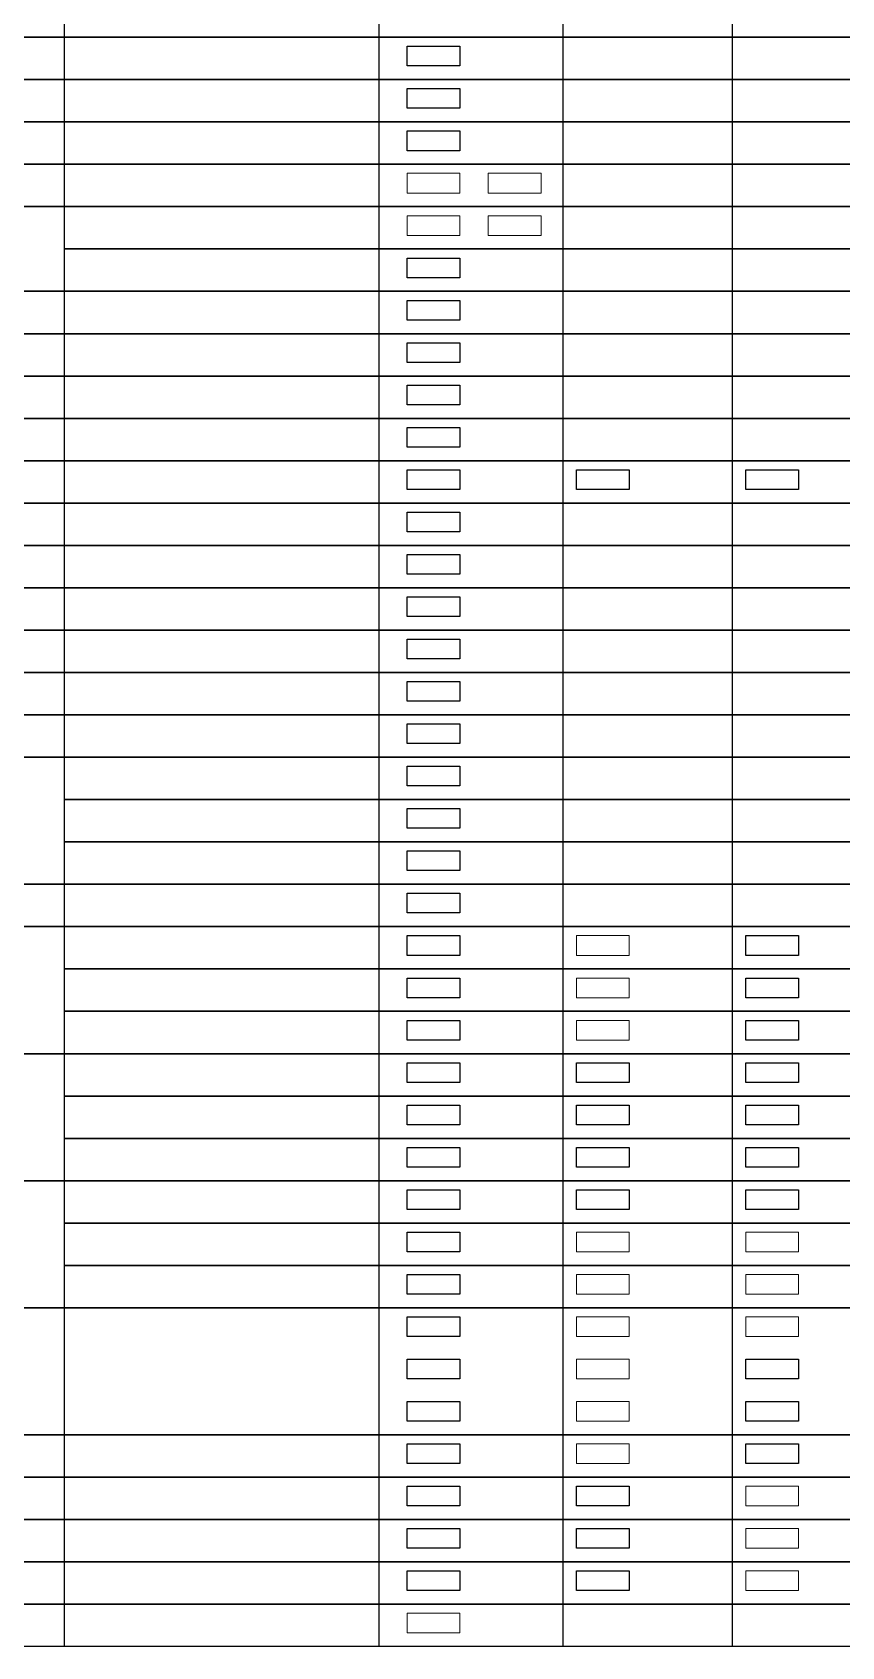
# Model space of a CAD drawing. Header units: feet. Extents: x 46032 to 46387, y 203603 to 203882.
# Drawn here: x 46126.9 to 46176.3, y 203602.9 to 203701.3 of the extents above; entities that cross this region are included whole.
import ezdxf

# ---------------------------------------------------------------- set-up
doc = ezdxf.new("R2010")
doc.units = ezdxf.units.FT
doc.header["$MEASUREMENT"] = 0
for name, color, linetype in [('ACCBLK_1_DIST_BOUNDARY', 7, 'Continuous'), ('BLK_1_FLR_0_BATH', 7, 'Continuous'), ('BLK_1_FLR_0_BLT_UP_AREA_DEDUCT_MEZ_1', 7, 'Continuous'), ('BLK_1_FLR_0_BLT_UP_AREA_MEZ_1', 7, 'Continuous'), ('BLK_1_FLR_0_UNITFA', 7, 'Continuous'), ('BLK_1_FLR_0_WATER_CLOSET', 7, 'Continuous')]:
    doc.layers.add(name, color=color, linetype=linetype)
for name, color, linetype, true_color, plot in [('BLK_1_FLR_0_BLT_UP_AREA', 25, 'Continuous', 0x995f4c, False), ('BLK_1_FLR_1_BLT_UP_AREA', 25, 'Continuous', 0x995f4c, False), ('BLK_1_TERRACESERVICE_UTILITYDISTANCE', 25, 'Continuous', 0x995f4c, False)]:
    doc.layers.add(name, color=color, linetype=linetype, true_color=true_color, plot=plot)
for name, color, linetype, plot in [('BLK_1_FLR_0_SP_WC', 7, 'Continuous', False), ('BLK_1_FLR_0_URINAL', 4, 'Continuous', False), ('BLK_1_FLR_0_WASH', 7, 'Continuous', False), ('BLK_1_FLR_0_WC_BATH', 4, 'Continuous', False), ('BLK_1_FLR_1_WASH', 7, 'Continuous', False), ('BLK_1_FLR_1_WATER_CLOSET', 1, 'Continuous', False), ('BLK_1_FLR_1_WC_BATH', 4, 'Continuous', False), ('BLK_1_FLR_2_BATH', 7, 'Continuous', False), ('BLK_1_FLR_2_BLT_UP_AREA', 7, 'Continuous', False), ('BLK_1_FLR_2_SP_WC', 4, 'Continuous', False), ('BLK_1_FLR_2_WASH', 4, 'Continuous', False), ('BLK_1_FLR_2_WATER_CLOSET', 4, 'Continuous', False), ('BLK_1_LVL_1_BASEMENT', 7, 'Continuous', False), ('COMPOUNDWALL', 4, 'Continuous', False), ('PASSAGE', 7, 'Continuous', False)]:
    doc.layers.add(name, color=color, linetype=linetype, plot=plot)
for name, color, linetype, lineweight in [('BLK_1_FLR_1_BATH', 7, 'Continuous', 0), ('BLK_1_FLR_1_SP_WC', 7, 'Continuous', 0), ('BLK_1_FLR_1_URINAL', 7, 'Continuous', 0), ('BLK_1_FLR_2_URINAL', 7, 'Continuous', 0), ('BLK_1_FLR_2_WC_BATH', 7, 'Continuous', 0), ('DRINKING_WATER', 7, 'Continuous', 0), ('MAIN_GATE', 7, 'Continuous', 0), ('WICKET_GATE', 7, 'Continuous', 0)]:
    doc.layers.add(name, color=color, linetype=linetype, lineweight=lineweight)

msp = doc.modelspace()

# ---------------------------------------------------------------- linework, layer by layer
for p, q in [((46128.861, 203703.623), (46128.861, 203701.033)), ((46148.056, 203703.623), (46148.056, 203701.04)), ((46159.269, 203703.623), (46159.269, 203701.04)), ((46169.59, 203703.623), (46169.59, 203701.04)), ((46128.861, 203701.04), (46128.861, 203698.45)), ((46148.056, 203701.04), (46148.056, 203698.457)), ((46159.269, 203701.04), (46159.269, 203698.457)), ((46169.59, 203701.04), (46169.59, 203698.457)), ((46128.861, 203698.457), (46128.861, 203695.867)), ((46148.056, 203698.457), (46148.056, 203695.875)), ((46159.269, 203698.457), (46159.269, 203695.875)), ((46169.59, 203698.457), (46169.59, 203695.875)), ((46128.861, 203695.875), (46128.861, 203693.285)), ((46148.056, 203695.875), (46148.056, 203693.292)), ((46159.269, 203695.875), (46159.269, 203693.292)), ((46169.59, 203695.875), (46169.59, 203693.292)), ((46128.861, 203693.292), (46128.861, 203690.702)), ((46148.056, 203693.292), (46148.056, 203690.71)), ((46159.269, 203693.292), (46159.269, 203690.71)), ((46169.59, 203693.292), (46169.59, 203690.71)), ((46128.861, 203690.71), (46128.861, 203688.12)), ((46148.056, 203690.71), (46148.056, 203688.127)), ((46159.269, 203690.71), (46159.269, 203688.127)), ((46169.59, 203690.71), (46169.59, 203688.127)), ((46128.861, 203688.127), (46128.861, 203685.537)), ((46148.056, 203688.127), (46148.056, 203685.545)), ((46159.269, 203688.127), (46159.269, 203685.545)), ((46169.59, 203688.127), (46169.59, 203685.545)), ((46128.861, 203685.545), (46128.861, 203682.955)), ((46148.056, 203685.545), (46148.056, 203682.962)), ((46159.269, 203685.545), (46159.269, 203682.962)), ((46169.59, 203685.545), (46169.59, 203682.962)), ((46128.861, 203682.962), (46128.861, 203680.372)), ((46148.056, 203682.962), (46148.056, 203680.379)), ((46159.269, 203682.962), (46159.269, 203680.379)), ((46169.59, 203682.962), (46169.59, 203680.379)), ((46128.861, 203680.379), (46128.861, 203677.789)), ((46148.056, 203680.379), (46148.056, 203677.797)), ((46159.269, 203680.379), (46159.269, 203677.797)), ((46169.59, 203680.379), (46169.59, 203677.797)), ((46128.861, 203677.797), (46128.861, 203675.207)), ((46148.056, 203677.797), (46148.056, 203675.214)), ((46159.269, 203677.797), (46159.269, 203675.214)), ((46169.59, 203677.797), (46169.59, 203675.214)), ((46128.861, 203675.214), (46128.861, 203672.624)), ((46148.056, 203675.214), (46148.056, 203672.632)), ((46159.269, 203675.214), (46159.269, 203672.632)), ((46169.59, 203675.214), (46169.59, 203672.632)), ((46128.861, 203672.632), (46128.861, 203670.042)), ((46148.056, 203672.632), (46148.056, 203670.049)), ((46159.269, 203672.632), (46159.269, 203670.049)), ((46169.59, 203672.632), (46169.59, 203670.049)), ((46128.861, 203670.049), (46128.861, 203667.459)), ((46148.056, 203670.049), (46148.056, 203667.467)), ((46159.269, 203670.049), (46159.269, 203667.467)), ((46169.59, 203670.049), (46169.59, 203667.467)), ((46128.861, 203667.467), (46128.861, 203664.877)), ((46148.056, 203667.467), (46148.056, 203664.884)), ((46159.269, 203667.467), (46159.269, 203664.884)), ((46169.59, 203667.467), (46169.59, 203664.884)), ((46128.861, 203664.884), (46128.861, 203662.294)), ((46148.056, 203664.884), (46148.056, 203662.301)), ((46159.269, 203664.884), (46159.269, 203662.301)), ((46169.59, 203664.884), (46169.59, 203662.301)), ((46128.861, 203662.301), (46128.861, 203659.711)), ((46148.056, 203662.301), (46148.056, 203659.719)), ((46159.269, 203662.301), (46159.269, 203659.719)), ((46169.59, 203662.301), (46169.59, 203659.719)), ((46128.861, 203659.719), (46128.861, 203657.129)), ((46148.056, 203659.719), (46148.056, 203657.136)), ((46159.269, 203659.719), (46159.269, 203657.136)), ((46169.59, 203659.719), (46169.59, 203657.136)), ((46128.861, 203657.136), (46128.861, 203654.546)), ((46148.056, 203657.136), (46148.056, 203654.554)), ((46159.269, 203657.136), (46159.269, 203654.554)), ((46169.59, 203657.136), (46169.59, 203654.554)), ((46128.861, 203654.554), (46128.861, 203651.964)), ((46148.056, 203654.554), (46148.056, 203651.971)), ((46159.269, 203654.554), (46159.269, 203651.971)), ((46169.59, 203654.554), (46169.59, 203651.971)), ((46128.861, 203651.971), (46128.861, 203649.381)), ((46148.056, 203651.971), (46148.056, 203649.389)), ((46159.269, 203651.971), (46159.269, 203649.389)), ((46169.59, 203651.971), (46169.59, 203649.389)), ((46128.861, 203649.389), (46128.861, 203646.798)), ((46148.056, 203649.389), (46148.056, 203646.806)), ((46159.269, 203649.389), (46159.269, 203646.806)), ((46169.59, 203649.389), (46169.59, 203646.806)), ((46128.861, 203646.806), (46128.861, 203644.216)), ((46148.056, 203646.806), (46148.056, 203644.223)), ((46159.269, 203646.806), (46159.269, 203644.223)), ((46169.59, 203646.806), (46169.59, 203644.223)), ((46128.861, 203644.223), (46128.861, 203641.633)), ((46148.056, 203644.223), (46148.056, 203641.641)), ((46159.269, 203644.223), (46159.269, 203641.641)), ((46169.59, 203644.223), (46169.59, 203641.641)), ((46128.861, 203641.641), (46128.861, 203639.051)), ((46148.056, 203641.641), (46148.056, 203639.058)), ((46159.269, 203641.641), (46159.269, 203639.058)), ((46169.59, 203641.641), (46169.59, 203639.058)), ((46128.861, 203639.058), (46128.861, 203636.468)), ((46148.056, 203639.058), (46148.056, 203636.476)), ((46159.269, 203639.058), (46159.269, 203636.476)), ((46169.59, 203639.058), (46169.59, 203636.476)), ((46128.861, 203636.476), (46128.861, 203633.886)), ((46148.056, 203636.476), (46148.056, 203633.893)), ((46159.269, 203636.476), (46159.269, 203633.893)), ((46169.59, 203636.476), (46169.59, 203633.893)), ((46128.861, 203633.893), (46128.861, 203631.303)), ((46148.056, 203633.893), (46148.056, 203631.31)), ((46159.269, 203633.893), (46159.269, 203631.31)), ((46169.59, 203633.893), (46169.59, 203631.31)), ((46128.861, 203631.31), (46128.861, 203628.72)), ((46148.056, 203631.31), (46148.056, 203628.728)), ((46159.269, 203631.31), (46159.269, 203628.728)), ((46169.59, 203631.31), (46169.59, 203628.728)), ((46128.861, 203628.728), (46128.861, 203626.138)), ((46148.056, 203628.728), (46148.056, 203626.145)), ((46159.269, 203628.728), (46159.269, 203626.145)), ((46169.59, 203628.728), (46169.59, 203626.145)), ((46128.861, 203626.145), (46128.861, 203623.555)), ((46148.056, 203626.145), (46148.056, 203623.563)), ((46159.269, 203626.145), (46159.269, 203623.563)), ((46169.59, 203626.145), (46169.59, 203623.563)), ((46128.861, 203623.563), (46128.861, 203620.973)), ((46148.056, 203623.563), (46148.056, 203620.98)), ((46159.269, 203623.563), (46159.269, 203620.98)), ((46169.59, 203623.563), (46169.59, 203620.98)), ((46128.861, 203620.98), (46128.861, 203618.39)), ((46148.056, 203620.98), (46148.056, 203618.398)), ((46159.269, 203620.98), (46159.269, 203618.398)), ((46169.59, 203620.98), (46169.59, 203618.398)), ((46128.861, 203618.398), (46128.861, 203615.808)), ((46148.056, 203618.398), (46148.056, 203615.815)), ((46159.269, 203618.398), (46159.269, 203615.815)), ((46169.59, 203618.398), (46169.59, 203615.815)), ((46128.861, 203615.815), (46128.861, 203613.225)), ((46148.056, 203615.815), (46148.056, 203613.232)), ((46159.269, 203615.815), (46159.269, 203613.232)), ((46159.269, 203615.815), (46159.269, 203613.232)), ((46169.59, 203615.815), (46169.59, 203613.232)), ((46169.59, 203615.815), (46169.59, 203613.232)), ((46128.861, 203613.232), (46128.861, 203610.642)), ((46148.056, 203613.232), (46148.056, 203610.65)), ((46159.269, 203613.232), (46159.269, 203610.65)), ((46159.269, 203613.232), (46159.269, 203610.65)), ((46169.59, 203613.232), (46169.59, 203610.65)), ((46169.59, 203613.232), (46169.59, 203610.65)), ((46128.861, 203610.65), (46128.861, 203608.06)), ((46148.056, 203610.65), (46148.056, 203608.067)), ((46159.269, 203610.65), (46159.269, 203608.067)), ((46159.269, 203610.65), (46159.269, 203608.067)), ((46169.59, 203610.65), (46169.59, 203608.067)), ((46169.59, 203610.65), (46169.59, 203608.067)), ((46128.861, 203608.067), (46128.861, 203605.477)), ((46148.056, 203608.067), (46148.056, 203605.485)), ((46159.269, 203608.067), (46159.269, 203605.485)), ((46159.269, 203608.067), (46159.269, 203605.485)), ((46169.59, 203608.067), (46169.59, 203605.485)), ((46169.59, 203608.067), (46169.59, 203605.485)), ((46128.861, 203605.485), (46128.861, 203602.895)), ((46148.056, 203605.485), (46148.056, 203602.902)), ((46159.269, 203605.485), (46159.269, 203602.902)), ((46169.59, 203605.485), (46169.59, 203602.902))]:
    msp.add_line(p, q)
for points in [[(46032.006, 203701.04), (46032.006, 203703.623), (46225.597, 203703.623), (46225.597, 203701.04), (46083.562, 203701.04)], [(46083.562, 203701.04), (46225.597, 203701.04), (46225.597, 203698.457), (46032.006, 203698.457), (46032.006, 203701.04), (46032.006, 203701.04)], [(46032.006, 203695.875), (46032.006, 203698.457), (46225.597, 203698.457), (46225.597, 203695.875), (46083.562, 203695.875)], [(46083.562, 203695.875), (46225.597, 203695.875), (46225.597, 203693.292), (46083.562, 203693.292)], [(46083.562, 203693.292), (46225.597, 203693.292), (46225.597, 203690.71), (46032.006, 203690.71), (46032.006, 203693.292), (46032.006, 203693.292)], [(46032.006, 203688.127), (46032.006, 203690.71), (46225.597, 203690.71), (46225.597, 203688.127), (46128.861, 203688.127)], [(46128.861, 203688.127), (46225.597, 203688.127), (46225.597, 203685.545), (46032.006, 203685.545), (46032.006, 203688.127), (46032.006, 203688.127)], [(46032.006, 203667.467), (46032.006, 203670.049), (46225.597, 203670.049), (46225.597, 203667.467), (46083.562, 203667.467)], [(46083.562, 203667.467), (46225.597, 203667.467), (46225.597, 203664.884), (46032.006, 203664.884), (46032.006, 203667.467), (46032.006, 203667.467)], [(46032.006, 203654.554), (46032.006, 203657.136), (46225.597, 203657.136), (46225.597, 203654.554), (46128.861, 203654.554)], [(46128.861, 203654.554), (46225.597, 203654.554), (46225.597, 203651.971), (46128.861, 203651.971)], [(46128.861, 203651.971), (46225.597, 203651.971), (46225.597, 203649.389), (46032.006, 203649.389), (46032.006, 203651.971), (46032.006, 203651.971)], [(46032.006, 203644.223), (46032.006, 203646.806), (46225.597, 203646.806), (46225.597, 203644.223), (46128.861, 203644.223)], [(46128.861, 203644.223), (46225.597, 203644.223), (46225.597, 203641.641), (46128.861, 203641.641)], [(46128.861, 203641.641), (46225.597, 203641.641), (46225.597, 203639.058), (46032.006, 203639.058), (46032.006, 203641.641), (46032.006, 203641.641)], [(46032.006, 203636.476), (46032.006, 203639.058), (46225.597, 203639.058), (46225.597, 203636.476), (46128.861, 203636.476)], [(46128.861, 203636.476), (46225.597, 203636.476), (46225.597, 203633.893), (46128.861, 203633.893)], [(46128.861, 203633.893), (46225.597, 203633.893), (46225.597, 203631.31), (46032.006, 203631.31), (46032.006, 203633.893), (46032.006, 203633.893)], [(46032.006, 203628.728), (46032.006, 203631.31), (46225.597, 203631.31), (46225.597, 203628.728), (46128.861, 203628.728)], [(46128.861, 203628.728), (46225.597, 203628.728), (46225.597, 203626.145), (46128.861, 203626.145)], [(46128.861, 203626.145), (46225.597, 203626.145), (46225.597, 203623.563), (46032.006, 203623.563), (46032.006, 203626.145), (46032.006, 203626.145)], [(46032.006, 203620.98), (46032.006, 203623.563), (46225.597, 203623.563), (46225.597, 203620.98)], [(46225.597, 203618.398), (46225.597, 203615.815), (46032.006, 203615.815), (46032.006, 203618.398), (46032.006, 203618.398)]]:
    msp.add_lwpolyline(points)
for points in [[(46032.006, 203685.545), (46225.597, 203685.545), (46225.597, 203682.962), (46032.006, 203682.962), (46032.006, 203685.545)], [(46032.006, 203682.962), (46225.597, 203682.962), (46225.597, 203680.379), (46032.006, 203680.379), (46032.006, 203682.962)], [(46032.006, 203680.379), (46225.597, 203680.379), (46225.597, 203677.797), (46032.006, 203677.797), (46032.006, 203680.379)], [(46032.006, 203677.797), (46225.597, 203677.797), (46225.597, 203675.214), (46032.006, 203675.214), (46032.006, 203677.797)], [(46032.006, 203675.214), (46225.597, 203675.214), (46225.597, 203672.632), (46032.006, 203672.632), (46032.006, 203675.214)], [(46032.006, 203672.632), (46225.597, 203672.632), (46225.597, 203670.049), (46032.006, 203670.049), (46032.006, 203672.632)], [(46032.006, 203664.884), (46225.597, 203664.884), (46225.597, 203662.301), (46032.006, 203662.301), (46032.006, 203664.884)], [(46032.006, 203662.301), (46225.597, 203662.301), (46225.597, 203659.719), (46032.006, 203659.719), (46032.006, 203662.301)], [(46032.006, 203659.719), (46225.597, 203659.719), (46225.597, 203657.136), (46032.006, 203657.136), (46032.006, 203659.719)], [(46149.774, 203654.002), (46152.994, 203654.002), (46152.994, 203652.801), (46149.774, 203652.801)], [(46149.774, 203651.42), (46152.994, 203651.42), (46152.994, 203650.219), (46149.774, 203650.219)], [(46032.006, 203649.389), (46225.597, 203649.389), (46225.597, 203646.806), (46032.006, 203646.806), (46032.006, 203649.389)], [(46032.006, 203615.815), (46225.597, 203615.815), (46225.597, 203613.232), (46032.006, 203613.232), (46032.006, 203615.815)], [(46032.006, 203613.232), (46225.597, 203613.232), (46225.597, 203610.65), (46032.006, 203610.65), (46032.006, 203613.232)], [(46032.006, 203610.65), (46225.597, 203610.65), (46225.597, 203608.067), (46032.006, 203608.067), (46032.006, 203610.65)], [(46032.006, 203608.067), (46225.597, 203608.067), (46225.597, 203605.485), (46032.006, 203605.485), (46032.006, 203608.067)], [(46032.006, 203605.485), (46225.597, 203605.485), (46225.597, 203602.902), (46032.006, 203602.902), (46032.006, 203605.485)]]:
    msp.add_lwpolyline(points, close=True)
at = {"layer": 'ACCBLK_1_DIST_BOUNDARY'}
msp.add_lwpolyline([(46149.774, 203700.489), (46152.994, 203700.489), (46152.994, 203699.288), (46149.774, 203699.288)], close=True, dxfattribs=at)
at = {"layer": 'BLK_1_FLR_0_BATH', "color": 1}
msp.add_lwpolyline([(46149.774, 203620.429), (46152.994, 203620.429), (46152.994, 203619.228), (46149.774, 203619.228)], close=True, dxfattribs=at)
at = {"layer": 'BLK_1_FLR_0_BATH', "color": 2}
msp.add_lwpolyline([(46149.774, 203617.846), (46152.994, 203617.846), (46152.994, 203616.645), (46149.774, 203616.645)], close=True, dxfattribs=at)
at = {"layer": 'BLK_1_FLR_0_BATH', "color": 3}
msp.add_lwpolyline([(46149.774, 203615.264), (46152.994, 203615.264), (46152.994, 203614.063), (46149.774, 203614.063)], close=True, dxfattribs=at)
at = {"layer": 'BLK_1_FLR_0_BLT_UP_AREA', "color": 35}
msp.add_lwpolyline([(46149.774, 203674.663), (46152.994, 203674.663), (46152.994, 203673.462), (46149.774, 203673.462)], close=True, dxfattribs=at)
at = {"layer": 'BLK_1_FLR_0_BLT_UP_AREA', "color": 24}
msp.add_lwpolyline([(46149.774, 203672.08), (46152.994, 203672.08), (46152.994, 203670.879), (46149.774, 203670.879)], close=True, dxfattribs=at)
at = {"layer": 'BLK_1_FLR_0_BLT_UP_AREA', "color": 13}
msp.add_lwpolyline([(46149.774, 203669.498), (46152.994, 203669.498), (46152.994, 203668.297), (46149.774, 203668.297)], close=True, dxfattribs=at)
at = {"layer": 'BLK_1_FLR_0_BLT_UP_AREA', "color": 15}
msp.add_lwpolyline([(46149.774, 203666.915), (46152.994, 203666.915), (46152.994, 203665.714), (46149.774, 203665.714)], close=True, dxfattribs=at)
at = {"layer": 'BLK_1_FLR_0_BLT_UP_AREA_DEDUCT_MEZ_1', "color": 25}
msp.add_lwpolyline([(46149.774, 203656.585), (46152.994, 203656.585), (46152.994, 203655.384), (46149.774, 203655.384)], close=True, dxfattribs=at)
at = {"layer": 'BLK_1_FLR_0_BLT_UP_AREA_MEZ_1', "color": 25}
msp.add_lwpolyline([(46149.774, 203659.168), (46152.994, 203659.168), (46152.994, 203657.966), (46149.774, 203657.966)], close=True, dxfattribs=at)
at = {"layer": 'BLK_1_FLR_0_SP_WC', "color": 1}
msp.add_lwpolyline([(46149.774, 203646.255), (46152.994, 203646.255), (46152.994, 203645.054), (46149.774, 203645.054)], close=True, dxfattribs=at)
at = {"layer": 'BLK_1_FLR_0_SP_WC', "color": 2}
msp.add_lwpolyline([(46149.774, 203643.672), (46152.994, 203643.672), (46152.994, 203642.471), (46149.774, 203642.471)], close=True, dxfattribs=at)
at = {"layer": 'BLK_1_FLR_0_SP_WC', "color": 3}
msp.add_lwpolyline([(46149.774, 203641.09), (46152.994, 203641.09), (46152.994, 203639.888), (46149.774, 203639.888)], close=True, dxfattribs=at)
at = {"layer": 'BLK_1_FLR_0_UNITFA', "color": 25}
msp.add_lwpolyline([(46149.774, 203664.333), (46152.994, 203664.333), (46152.994, 203663.132), (46149.774, 203663.132)], close=True, dxfattribs=at)
at = {"layer": 'BLK_1_FLR_0_UNITFA', "color": 33}
msp.add_lwpolyline([(46149.774, 203661.75), (46152.994, 203661.75), (46152.994, 203660.549), (46149.774, 203660.549)], close=True, dxfattribs=at)
at = {"layer": 'BLK_1_FLR_0_URINAL', "color": 1}
msp.add_lwpolyline([(46149.774, 203628.177), (46152.994, 203628.177), (46152.994, 203626.976), (46149.774, 203626.976)], close=True, dxfattribs=at)
at = {"layer": 'BLK_1_FLR_0_URINAL', "color": 2}
msp.add_lwpolyline([(46149.774, 203625.594), (46152.994, 203625.594), (46152.994, 203624.393), (46149.774, 203624.393)], close=True, dxfattribs=at)
at = {"layer": 'BLK_1_FLR_0_URINAL', "color": 3}
msp.add_lwpolyline([(46149.774, 203623.012), (46152.994, 203623.012), (46152.994, 203621.81), (46149.774, 203621.81)], close=True, dxfattribs=at)
at = {"layer": 'BLK_1_FLR_0_WASH'}
msp.add_lwpolyline([(46149.774, 203638.507), (46152.994, 203638.507), (46152.994, 203637.306), (46149.774, 203637.306)], close=True, dxfattribs=at)
at = {"layer": 'BLK_1_FLR_0_WATER_CLOSET', "color": 1}
msp.add_lwpolyline([(46149.774, 203635.924), (46152.994, 203635.924), (46152.994, 203634.723), (46149.774, 203634.723)], close=True, dxfattribs=at)
at = {"layer": 'BLK_1_FLR_0_WATER_CLOSET', "color": 2}
msp.add_lwpolyline([(46149.774, 203633.342), (46152.994, 203633.342), (46152.994, 203632.141), (46149.774, 203632.141)], close=True, dxfattribs=at)
at = {"layer": 'BLK_1_FLR_0_WATER_CLOSET', "color": 3}
msp.add_lwpolyline([(46149.774, 203630.759), (46152.994, 203630.759), (46152.994, 203629.558), (46149.774, 203629.558)], close=True, dxfattribs=at)
at = {"layer": 'BLK_1_FLR_0_WC_BATH', "color": 1}
msp.add_lwpolyline([(46149.774, 203612.681), (46152.994, 203612.681), (46152.994, 203611.48), (46149.774, 203611.48)], close=True, dxfattribs=at)
at = {"layer": 'BLK_1_FLR_0_WC_BATH', "color": 2}
msp.add_lwpolyline([(46149.774, 203610.099), (46152.994, 203610.099), (46152.994, 203608.898), (46149.774, 203608.898)], close=True, dxfattribs=at)
at = {"layer": 'BLK_1_FLR_0_WC_BATH', "color": 3}
msp.add_lwpolyline([(46149.774, 203607.516), (46152.994, 203607.516), (46152.994, 203606.315), (46149.774, 203606.315)], close=True, dxfattribs=at)
at = {"layer": 'BLK_1_FLR_1_BATH', "color": 1}
msp.add_lwpolyline([(46160.095, 203620.429), (46163.316, 203620.429), (46163.316, 203619.228), (46160.095, 203619.228)], close=True, dxfattribs=at)
at = {"layer": 'BLK_1_FLR_1_BATH', "color": 2}
msp.add_lwpolyline([(46160.095, 203617.846), (46163.316, 203617.846), (46163.316, 203616.645), (46160.095, 203616.645)], close=True, dxfattribs=at)
at = {"layer": 'BLK_1_FLR_1_BATH', "color": 3}
msp.add_lwpolyline([(46160.095, 203615.264), (46163.316, 203615.264), (46163.316, 203614.063), (46160.095, 203614.063)], close=True, dxfattribs=at)
at = {"layer": 'BLK_1_FLR_1_BLT_UP_AREA', "color": 35}
msp.add_lwpolyline([(46160.095, 203674.663), (46163.316, 203674.663), (46163.316, 203673.462), (46160.095, 203673.462)], close=True, dxfattribs=at)
at = {"layer": 'BLK_1_FLR_1_SP_WC', "color": 1}
msp.add_lwpolyline([(46160.095, 203646.255), (46163.316, 203646.255), (46163.316, 203645.054), (46160.095, 203645.054)], close=True, dxfattribs=at)
at = {"layer": 'BLK_1_FLR_1_SP_WC', "color": 2}
msp.add_lwpolyline([(46160.095, 203643.672), (46163.316, 203643.672), (46163.316, 203642.471), (46160.095, 203642.471)], close=True, dxfattribs=at)
at = {"layer": 'BLK_1_FLR_1_SP_WC', "color": 3}
msp.add_lwpolyline([(46160.095, 203641.09), (46163.316, 203641.09), (46163.316, 203639.888), (46160.095, 203639.888)], close=True, dxfattribs=at)
at = {"layer": 'BLK_1_FLR_1_URINAL', "color": 1}
msp.add_lwpolyline([(46160.095, 203628.177), (46163.316, 203628.177), (46163.316, 203626.976), (46160.095, 203626.976)], close=True, dxfattribs=at)
at = {"layer": 'BLK_1_FLR_1_URINAL', "color": 2}
msp.add_lwpolyline([(46160.095, 203625.594), (46163.316, 203625.594), (46163.316, 203624.393), (46160.095, 203624.393)], close=True, dxfattribs=at)
at = {"layer": 'BLK_1_FLR_1_URINAL', "color": 3}
msp.add_lwpolyline([(46160.095, 203623.012), (46163.316, 203623.012), (46163.316, 203621.81), (46160.095, 203621.81)], close=True, dxfattribs=at)
at = {"layer": 'BLK_1_FLR_1_WASH', "color": 7}
msp.add_lwpolyline([(46160.095, 203638.507), (46163.316, 203638.507), (46163.316, 203637.306), (46160.095, 203637.306)], close=True, dxfattribs=at)
at = {"layer": 'BLK_1_FLR_1_WATER_CLOSET', "color": 1}
msp.add_lwpolyline([(46160.095, 203635.924), (46163.316, 203635.924), (46163.316, 203634.723), (46160.095, 203634.723)], close=True, dxfattribs=at)
at = {"layer": 'BLK_1_FLR_1_WATER_CLOSET', "color": 2}
msp.add_lwpolyline([(46160.095, 203633.342), (46163.316, 203633.342), (46163.316, 203632.141), (46160.095, 203632.141)], close=True, dxfattribs=at)
at = {"layer": 'BLK_1_FLR_1_WATER_CLOSET', "color": 3}
msp.add_lwpolyline([(46160.095, 203630.759), (46163.316, 203630.759), (46163.316, 203629.558), (46160.095, 203629.558)], close=True, dxfattribs=at)
at = {"layer": 'BLK_1_FLR_1_WC_BATH', "color": 1}
msp.add_lwpolyline([(46160.095, 203612.681), (46163.316, 203612.681), (46163.316, 203611.48), (46160.095, 203611.48)], close=True, dxfattribs=at)
at = {"layer": 'BLK_1_FLR_1_WC_BATH', "color": 2}
msp.add_lwpolyline([(46160.095, 203610.099), (46163.316, 203610.099), (46163.316, 203608.898), (46160.095, 203608.898)], close=True, dxfattribs=at)
at = {"layer": 'BLK_1_FLR_1_WC_BATH', "color": 3}
msp.add_lwpolyline([(46160.095, 203607.516), (46163.316, 203607.516), (46163.316, 203606.315), (46160.095, 203606.315)], close=True, dxfattribs=at)
at = {"layer": 'BLK_1_FLR_2_BATH', "color": 1}
msp.add_lwpolyline([(46170.417, 203620.429), (46173.637, 203620.429), (46173.637, 203619.228), (46170.417, 203619.228)], close=True, dxfattribs=at)
at = {"layer": 'BLK_1_FLR_2_BATH', "color": 2}
msp.add_lwpolyline([(46170.417, 203617.846), (46173.637, 203617.846), (46173.637, 203616.645), (46170.417, 203616.645)], close=True, dxfattribs=at)
at = {"layer": 'BLK_1_FLR_2_BATH', "color": 3}
msp.add_lwpolyline([(46170.417, 203615.264), (46173.637, 203615.264), (46173.637, 203614.063), (46170.417, 203614.063)], close=True, dxfattribs=at)
at = {"layer": 'BLK_1_FLR_2_BLT_UP_AREA', "color": 35}
msp.add_lwpolyline([(46170.417, 203674.663), (46173.637, 203674.663), (46173.637, 203673.462), (46170.417, 203673.462)], close=True, dxfattribs=at)
at = {"layer": 'BLK_1_FLR_2_SP_WC', "color": 1}
msp.add_lwpolyline([(46170.417, 203646.255), (46173.637, 203646.255), (46173.637, 203645.054), (46170.417, 203645.054)], close=True, dxfattribs=at)
at = {"layer": 'BLK_1_FLR_2_SP_WC', "color": 2}
msp.add_lwpolyline([(46170.417, 203643.672), (46173.637, 203643.672), (46173.637, 203642.471), (46170.417, 203642.471)], close=True, dxfattribs=at)
at = {"layer": 'BLK_1_FLR_2_SP_WC', "color": 3}
msp.add_lwpolyline([(46170.417, 203641.09), (46173.637, 203641.09), (46173.637, 203639.888), (46170.417, 203639.888)], close=True, dxfattribs=at)
at = {"layer": 'BLK_1_FLR_2_URINAL', "color": 1}
msp.add_lwpolyline([(46170.417, 203628.177), (46173.637, 203628.177), (46173.637, 203626.976), (46170.417, 203626.976)], close=True, dxfattribs=at)
at = {"layer": 'BLK_1_FLR_2_URINAL', "color": 2}
msp.add_lwpolyline([(46170.417, 203625.594), (46173.637, 203625.594), (46173.637, 203624.393), (46170.417, 203624.393)], close=True, dxfattribs=at)
at = {"layer": 'BLK_1_FLR_2_URINAL', "color": 3}
msp.add_lwpolyline([(46170.417, 203623.012), (46173.637, 203623.012), (46173.637, 203621.81), (46170.417, 203621.81)], close=True, dxfattribs=at)
at = {"layer": 'BLK_1_FLR_2_WASH', "color": 7}
msp.add_lwpolyline([(46170.417, 203638.507), (46173.637, 203638.507), (46173.637, 203637.306), (46170.417, 203637.306)], close=True, dxfattribs=at)
at = {"layer": 'BLK_1_FLR_2_WATER_CLOSET', "color": 1}
msp.add_lwpolyline([(46170.417, 203635.924), (46173.637, 203635.924), (46173.637, 203634.723), (46170.417, 203634.723)], close=True, dxfattribs=at)
at = {"layer": 'BLK_1_FLR_2_WATER_CLOSET', "color": 2}
msp.add_lwpolyline([(46170.417, 203633.342), (46173.637, 203633.342), (46173.637, 203632.141), (46170.417, 203632.141)], close=True, dxfattribs=at)
at = {"layer": 'BLK_1_FLR_2_WATER_CLOSET', "color": 3}
msp.add_lwpolyline([(46170.417, 203630.759), (46173.637, 203630.759), (46173.637, 203629.558), (46170.417, 203629.558)], close=True, dxfattribs=at)
at = {"layer": 'BLK_1_FLR_2_WC_BATH', "color": 1}
msp.add_lwpolyline([(46170.417, 203612.681), (46173.637, 203612.681), (46173.637, 203611.48), (46170.417, 203611.48)], close=True, dxfattribs=at)
at = {"layer": 'BLK_1_FLR_2_WC_BATH', "color": 2}
msp.add_lwpolyline([(46170.417, 203610.099), (46173.637, 203610.099), (46173.637, 203608.898), (46170.417, 203608.898)], close=True, dxfattribs=at)
at = {"layer": 'BLK_1_FLR_2_WC_BATH', "color": 3}
msp.add_lwpolyline([(46170.417, 203607.516), (46173.637, 203607.516), (46173.637, 203606.315), (46170.417, 203606.315)], close=True, dxfattribs=at)
at = {"layer": 'BLK_1_LVL_1_BASEMENT'}
msp.add_lwpolyline([(46149.774, 203648.837), (46152.994, 203648.837), (46152.994, 203647.636), (46149.774, 203647.636)], close=True, dxfattribs=at)
at = {"layer": 'BLK_1_TERRACESERVICE_UTILITYDISTANCE', "color": 37}
msp.add_lwpolyline([(46149.774, 203697.906), (46152.994, 203697.906), (46152.994, 203696.705), (46149.774, 203696.705)], close=True, dxfattribs=at)
at = {"layer": 'BLK_1_TERRACESERVICE_UTILITYDISTANCE', "color": 39}
msp.add_lwpolyline([(46149.774, 203695.324), (46152.994, 203695.324), (46152.994, 203694.122), (46149.774, 203694.122)], close=True, dxfattribs=at)
at = {"layer": 'COMPOUNDWALL', "color": 1}
msp.add_lwpolyline([(46149.774, 203687.576), (46152.994, 203687.576), (46152.994, 203686.375), (46149.774, 203686.375)], close=True, dxfattribs=at)
at = {"layer": 'COMPOUNDWALL', "color": 2}
msp.add_lwpolyline([(46149.774, 203684.993), (46152.994, 203684.993), (46152.994, 203683.792), (46149.774, 203683.792)], close=True, dxfattribs=at)
at = {"layer": 'COMPOUNDWALL', "color": 3}
msp.add_lwpolyline([(46149.774, 203682.411), (46152.994, 203682.411), (46152.994, 203681.21), (46149.774, 203681.21)], close=True, dxfattribs=at)
at = {"layer": 'DRINKING_WATER'}
msp.add_lwpolyline([(46149.774, 203604.934), (46152.994, 203604.934), (46152.994, 203603.732), (46149.774, 203603.732)], close=True, dxfattribs=at)
at = {"layer": 'MAIN_GATE', "color": 2}
msp.add_lwpolyline([(46149.774, 203692.741), (46152.994, 203692.741), (46152.994, 203691.54), (46149.774, 203691.54)], close=True, dxfattribs=at)
at = {"layer": 'MAIN_GATE', "color": 1}
msp.add_lwpolyline([(46154.713, 203692.741), (46157.933, 203692.741), (46157.933, 203691.54), (46154.713, 203691.54)], close=True, dxfattribs=at)
at = {"layer": 'PASSAGE', "color": 1}
msp.add_lwpolyline([(46149.774, 203679.828), (46152.994, 203679.828), (46152.994, 203678.627), (46149.774, 203678.627)], close=True, dxfattribs=at)
at = {"layer": 'PASSAGE', "color": 2}
msp.add_lwpolyline([(46149.774, 203677.246), (46152.994, 203677.246), (46152.994, 203676.044), (46149.774, 203676.044)], close=True, dxfattribs=at)
at = {"layer": 'WICKET_GATE', "color": 2}
msp.add_lwpolyline([(46149.774, 203690.158), (46152.994, 203690.158), (46152.994, 203688.957), (46149.774, 203688.957)], close=True, dxfattribs=at)
at = {"layer": 'WICKET_GATE', "color": 1}
msp.add_lwpolyline([(46154.713, 203690.158), (46157.933, 203690.158), (46157.933, 203688.957), (46154.713, 203688.957)], close=True, dxfattribs=at)

doc.saveas('drawing.dxf')
